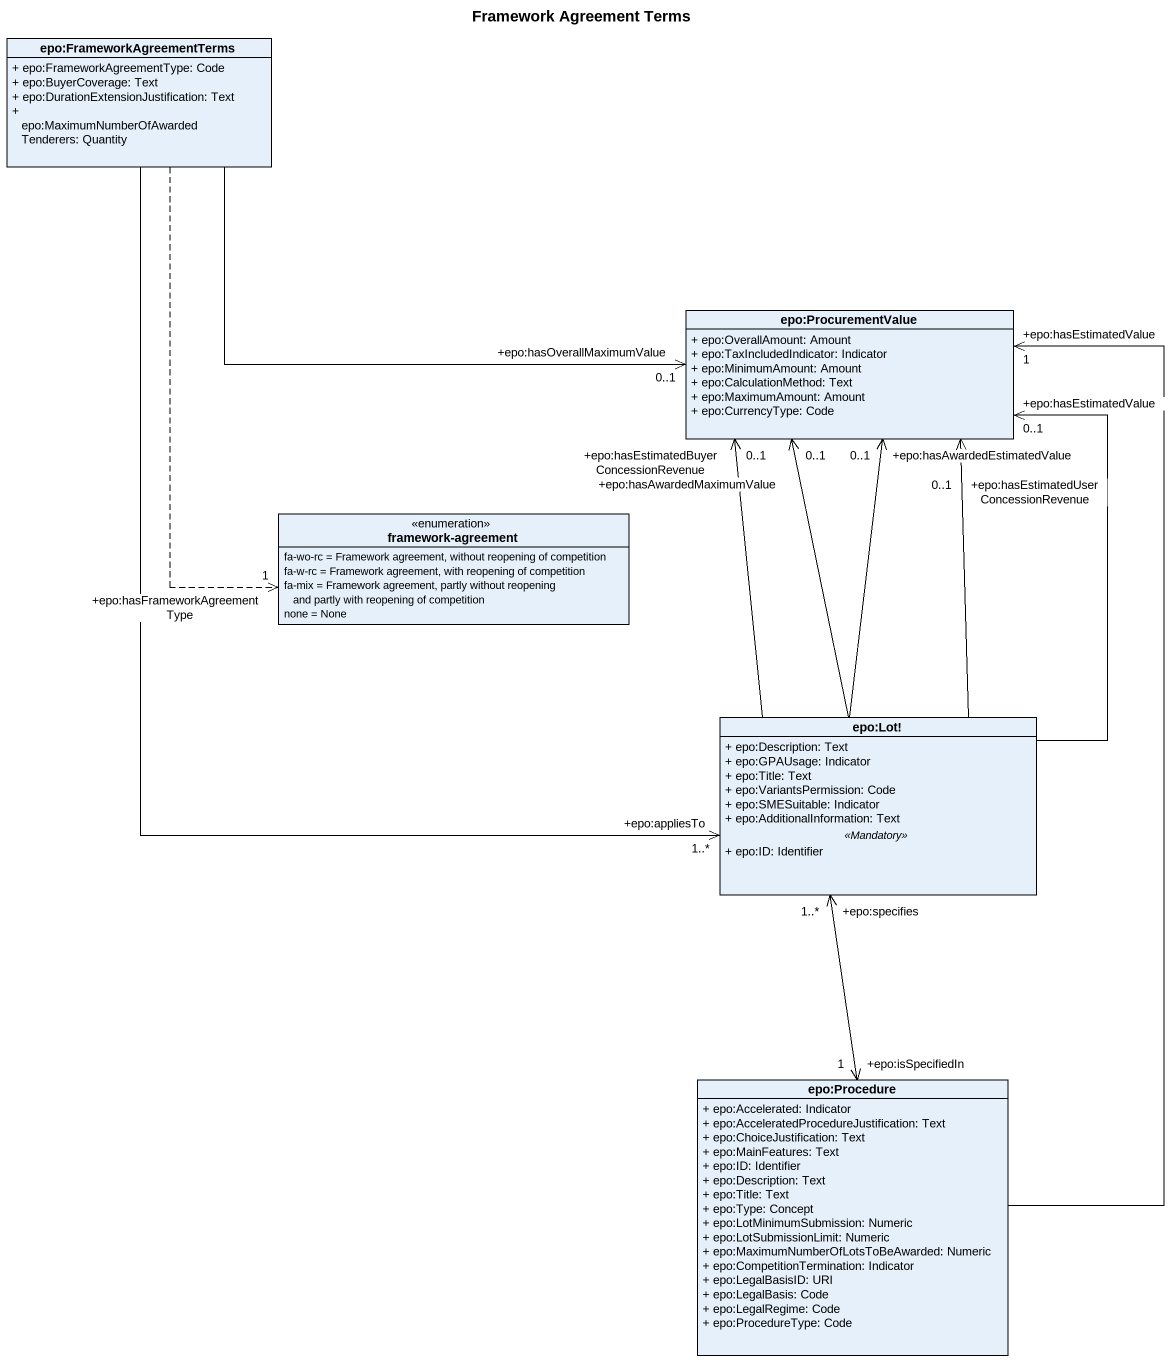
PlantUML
@startuml
title Framework Agreement Terms
hide circle
hide empty members
skinparam classAttributeIconSize 0
class "epo:FrameworkAgreementTerms" as epo_FrameworkAgreementTerms {
  + epo:FrameworkAgreementType: Code
  + epo:BuyerCoverage: Text
  + epo:DurationExtensionJustification: Text
  + epo:MaximumNumberOfAwardedTenderers: Quantity
}
class "epo:ProcurementValue" as epo_ProcurementValue {
  + epo:OverallAmount: Amount
  + epo:TaxIncludedIndicator: Indicator
  + epo:MinimumAmount: Amount
  + epo:CalculationMethod: Text
  + epo:MaximumAmount: Amount
  + epo:CurrencyType: Code
}
enum "framework-agreement" as framework_agreement {
  fa-wo-rc = Framework agreement, without reopening of competition
  fa-w-rc = Framework agreement, with reopening of competition
  fa-mix = Framework agreement, partly without reopening and partly with reopening of competition
  none = None
}
class "epo:Lot!" as epo_Lot {
  + epo:Description: Text
  + epo:GPAUsage: Indicator
  + epo:Title: Text
  + epo:VariantsPermission: Code
  + epo:SMESuitable: Indicator
  + epo:AdditionalInformation: Text
  .. <<Mandatory>> ..
  + epo:ID: Identifier
}
class "epo:Procedure" as epo_Procedure {
  + epo:Accelerated: Indicator
  + epo:AcceleratedProcedureJustification: Text
  + epo:ChoiceJustification: Text
  + epo:MainFeatures: Text
  + epo:ID: Identifier
  + epo:Description: Text
  + epo:Title: Text
  + epo:Type: Concept
  + epo:LotMinimumSubmission: Numeric
  + epo:LotSubmissionLimit: Numeric
  + epo:MaximumNumberOfLotsToBeAwarded: Numeric
  + epo:CompetitionTermination: Indicator
  + epo:LegalBasisID: URI
  + epo:LegalBasis: Code
  + epo:LegalRegime: Code
  + epo:ProcedureType: Code
}
epo_FrameworkAgreementTerms -right-> "+epo:hasOverallMaximumValue\n0..1" epo_ProcurementValue
epo_FrameworkAgreementTerms ..> "+epo:hasFrameworkAgreementType\n1" framework_agreement
epo_FrameworkAgreementTerms --> "+epo:appliesTo\n1..*" epo_Lot
epo_Lot -up-> "+epo:hasAwardedEstimatedValue\n0..1" epo_ProcurementValue
epo_Lot -up-> "+epo:hasEstimatedValue\n0..1" epo_ProcurementValue
epo_Lot -up-> "+epo:hasEstimatedUserConcessionRevenue\n0..1" epo_ProcurementValue
epo_Lot -up-> "+epo:hasEstimatedBuyerConcessionRevenue\n0..1" epo_ProcurementValue
epo_Lot -up-> "+epo:hasAwardedMaximumValue\n0..1" epo_ProcurementValue
epo_Procedure -up-> "+epo:hasEstimatedValue\n1" epo_ProcurementValue
epo_Procedure "+epo:isSpecifiedIn\n1" <-up-> "+epo:specifies\n1..*" epo_Lot
@enduml
